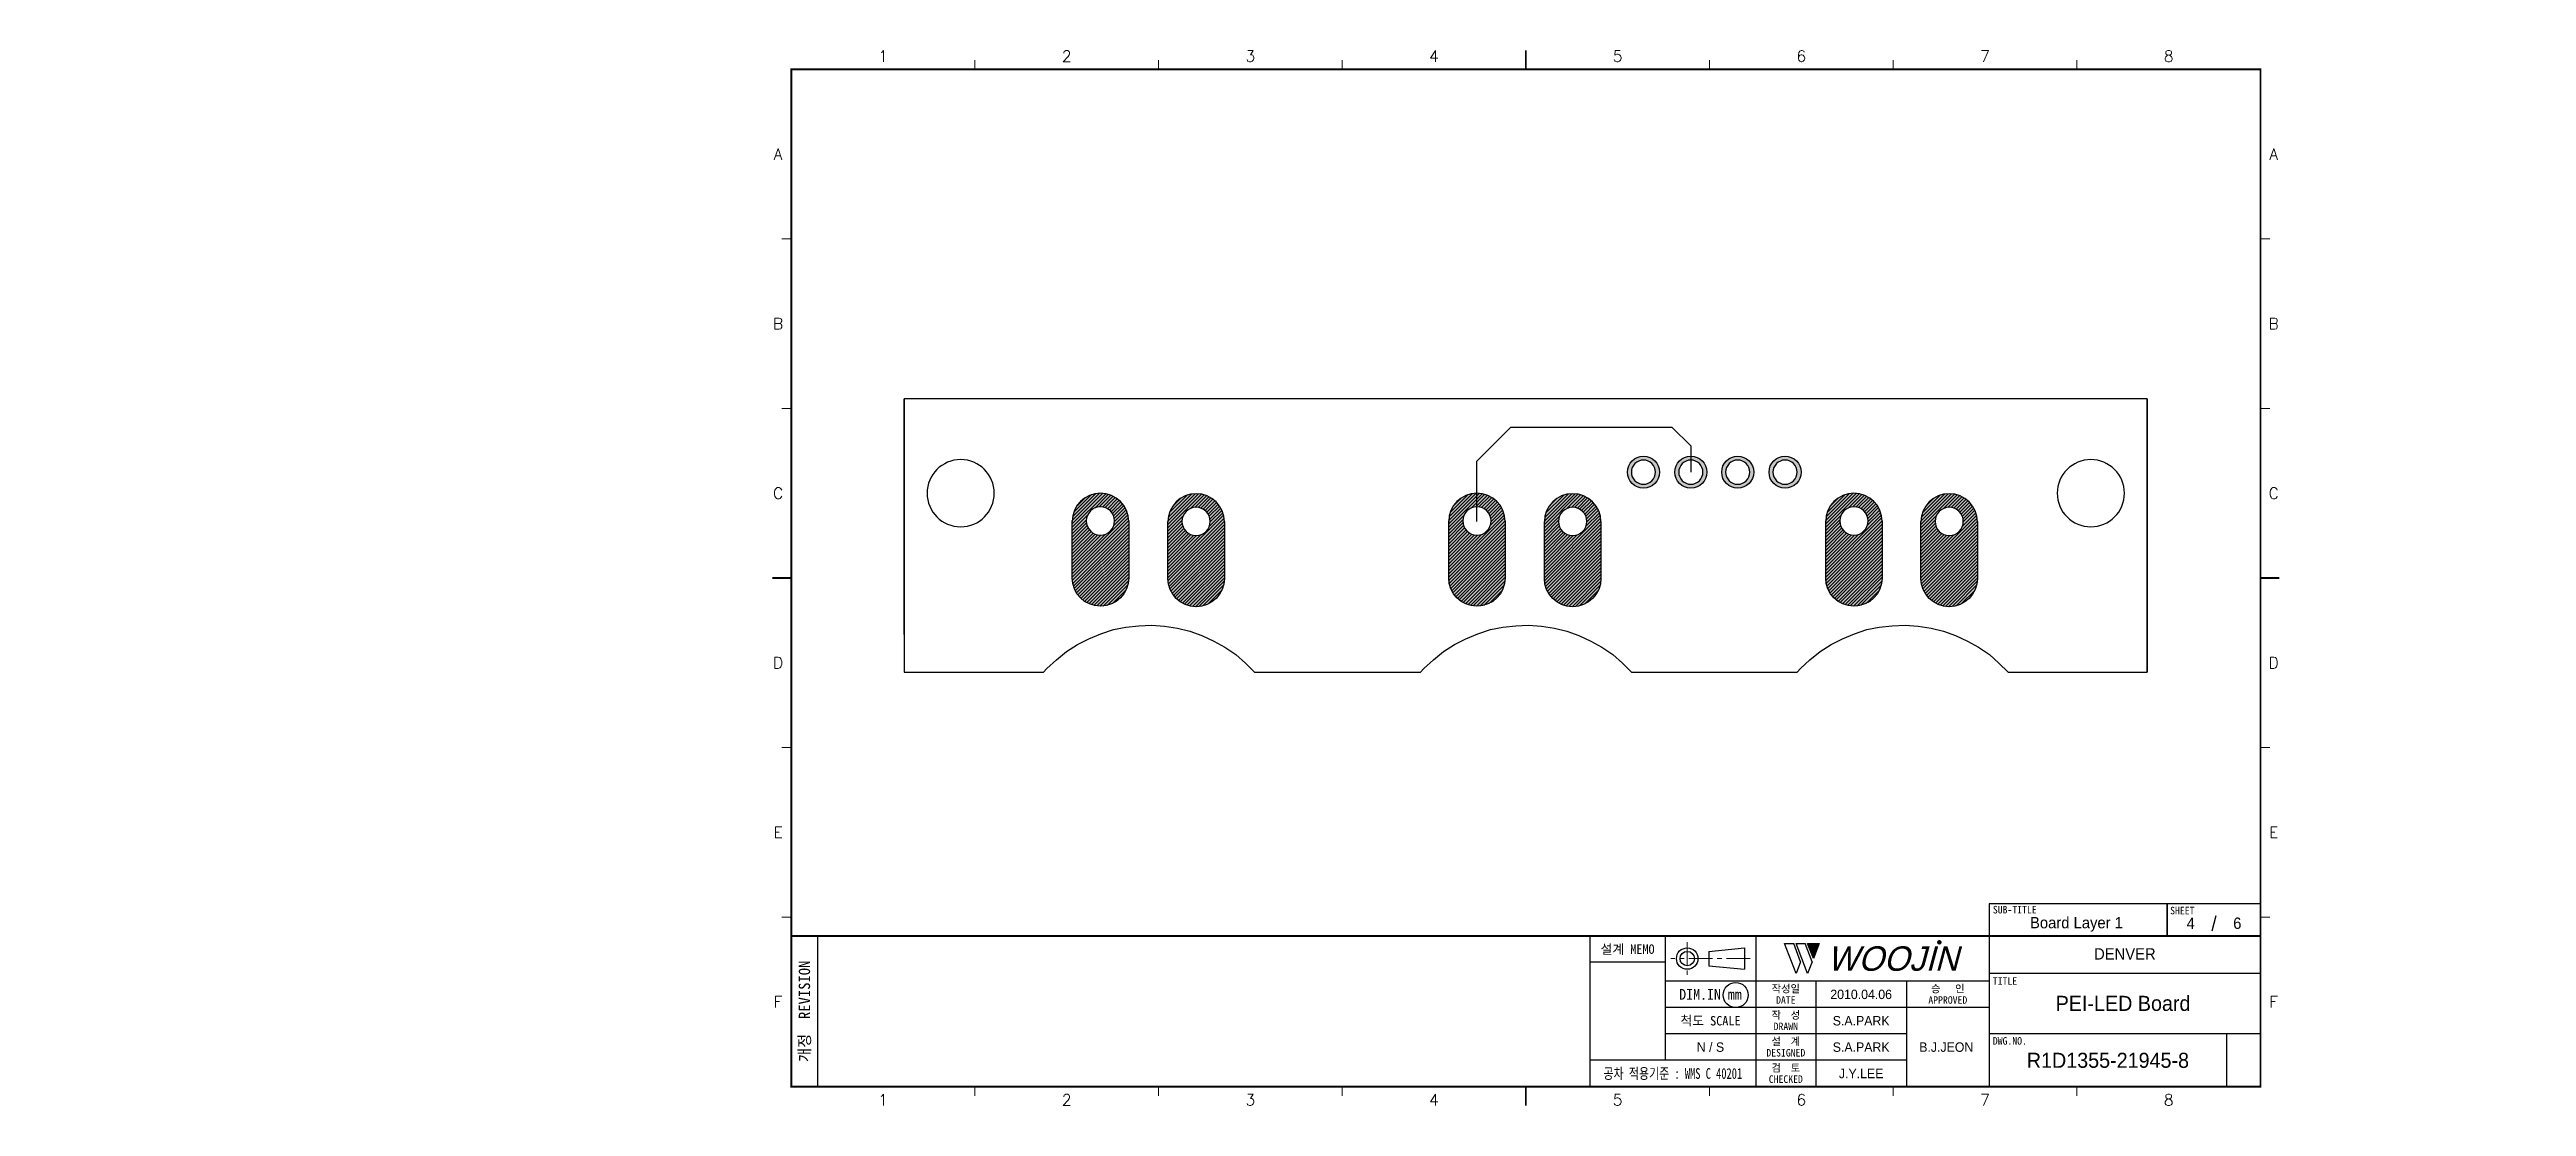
# Model space of a CAD drawing. Extents: x 295 to 953, y 10 to 290.
import ezdxf
from ezdxf.enums import TextEntityAlignment as Align

# ---------------------------------------------------------------- set-up
doc = ezdxf.new("R2010")
doc.units = 0
doc.header["$LTSCALE"] = 5
doc.header["$MEASUREMENT"] = 0
doc.linetypes.add('CENTER', pattern=[2, 1.25, -0.25, 0.25, -0.25])
doc.layers.get('0').update_dxf_attribs({"linetype": 'CONTINUOUS', "lineweight": 25})
for name, color, linetype, lineweight in [('2', 2, 'CENTER', 13), ('4', 4, 'CONTINUOUS', 18), ('6', 6, 'CONTINUOUS', 13)]:
    doc.layers.add(name, color=color, linetype=linetype, lineweight=lineweight)
for name, color, linetype in [('CP', 6, 'CONTINUOUS'), ('D2', 1, 'CONTINUOUS'), ('SHEET', 3, 'CONTINUOUS'), ('문자', 4, 'CONTINUOUS'), ('테두리', 3, 'CONTINUOUS')]:
    doc.layers.add(name, color=color, linetype=linetype)
doc.styles.add('MARK', font='ARLRDBD.TTF')
doc.styles.get("Standard").update_dxf_attribs({"font": 'simplex.shx'})
doc.styles.add('굴림', font='')
doc.styles.add('굴림체', font='')
doc.styles.get('굴림').set_extended_font_data('Gulim')
doc.styles.get('굴림체').set_extended_font_data('GulimChe')

# ---------------------------------------------------------------- blocks, each defined once
blk = doc.blocks.new('B')
at = {"layer": '문자'}
blk.add_hatch(color=256, dxfattribs=at).paths.add_polyline_path([(13.79, 10), (15.31, 6), (16.84, 10)])
at = {"color": 4, "const_width": 0.6}
blk.add_lwpolyline([(48.46, 10.32, 1), (49.06, 10.32, 1)], format="xyb", close=True, dxfattribs=at)
at = {"layer": '문자'}
for p, q in [((10.73, 2), (7.68, 10)), ((7.68, 10), (10.09, 10)), ((11.94, 5.16), (10.09, 10)), ((10.73, 10), (13.15, 10)), ((13.79, 2), (10.73, 10)), ((14.99, 5.16), (13.15, 10)), ((13.79, 10), (16.84, 10)), ((15.31, 6), (13.79, 10)), ((16.84, 10), (15.31, 6)), ((11.94, 5.16), (10.73, 2)), ((14.99, 5.16), (13.79, 2))]:
    blk.add_line(p, q, dxfattribs=at)
at = {"layer": '문자', "style": 'MARK', "oblique": 15}
blk.add_text('WOOJIN', height=6.5, dxfattribs=at).set_placement((36.4, 6), align=Align.MIDDLE_CENTER)
blk = doc.blocks.new('C')
blk.add_line((15, 285), (15, 285))
at = {"layer": '2'}
for p, q in [((252.83, 53.35), (252.83, 44.65)), ((269.53, 49), (248.48, 49))]:
    blk.add_line(p, q, dxfattribs=at)
at = {"layer": 'SHEET'}
for p, q in [((393.14, 60.3), (392.07, 56.28)), ((22, 55), (22, 15)), ((227, 55), (227, 15)), ((247, 55), (247, 22)), ((271, 55), (271, 15)), ((271, 55), (271, 15)), ((333, 55), (333, 15)), ((247, 48), (227, 48)), ((333, 43), (247, 43)), ((287, 43), (287, 15)), ((311, 43), (311, 15)), ((405, 45), (333, 45)), ((333, 36), (247, 36)), ((311, 29), (247, 29)), ((405, 29), (333, 29)), ((396, 29), (396, 15)), ((311, 22), (227, 22))]:
    blk.add_line(p, q, dxfattribs=at)
at = {"layer": 'SHEET', "color": 4}
for p, q in [((258.53, 50.9), (268.03, 51.85)), ((258.53, 50.9), (258.53, 47.1)), ((258.53, 47.1), (268.03, 46.15)), ((268.03, 51.85), (268.03, 46.15))]:
    blk.add_line(p, q, dxfattribs=at)
at = {"layer": 'SHEET'}
for points in [[(333, 55), (380.19, 55), (380.19, 63.49), (333, 63.49)], [(380.19, 55), (405, 55), (405, 63.49), (380.19, 63.49)]]:
    blk.add_lwpolyline(points, close=True, dxfattribs=at)
at = {"layer": 'SHEET', "color": 4}
for radius in [2.85, 1.9]:
    blk.add_circle((252.83, 49), radius, dxfattribs=at)
at = {"layer": 'SHEET'}
blk.add_circle((265.7, 39.32), 3.32, dxfattribs=at)
at = {"layer": '테두리'}
blk.add_line((405, 285), (405, 15), dxfattribs=at)
for points, const_width in [([(210, 290), (210, 285)], 0.5), ([(15, 285), (15, 15), (405, 15), (405, 285), (15, 285)], 0.5), ([(63.75, 287.5), (63.75, 285)], 0.3), ([(112.5, 287.5), (112.5, 285)], 0.3), ([(161.25, 287.5), (161.25, 285)], 0.3), ([(258.75, 287.5), (258.75, 285)], 0.3), ([(307.5, 287.5), (307.5, 285)], 0.3), ([(356.25, 287.5), (356.25, 285)], 0.3), ([(12.5, 240), (15, 240)], 0.3), ([(407.5, 240), (405, 240)], 0.3), ([(12.5, 195), (15, 195)], 0.3), ([(407.5, 195), (405, 195)], 0.3), ([(10, 150), (15, 150)], 0.5), ([(410, 150), (405, 150)], 0.5), ([(12.5, 105), (15, 105)], 0.3), ([(407.5, 105), (405, 105)], 0.3), ([(12.5, 60), (15, 60)], 0.3), ([(407.5, 60), (405, 60)], 0.3), ([(15, 55), (405, 55)], 0.5), ([(63.75, 12.5), (63.75, 15)], 0.3), ([(112.5, 12.5), (112.5, 15)], 0.3), ([(161.25, 12.5), (161.25, 15)], 0.3), ([(210, 10), (210, 15)], 0.5), ([(258.75, 12.5), (258.75, 15)], 0.3), ([(307.5, 12.5), (307.5, 15)], 0.3), ([(356.25, 12.5), (356.25, 15)], 0.3)]:
    blk.add_lwpolyline(points, dxfattribs=dict(at, const_width=const_width))
blk.add_blockref('B', (271, 43))
at = {"layer": '문자'}
for s, p in [('1', (39.38, 288.5)), ('2', (88.12, 288.5)), ('3', (136.88, 288.5)), ('4', (185.62, 288.5)), ('5', (234.38, 288.5)), ('6', (283.12, 288.5)), ('7', (331.88, 288.5)), ('8', (380.62, 288.5)), ('A', (11.5, 262.5)), ('A', (408.5, 262.5)), ('B', (11.5, 217.5)), ('B', (408.5, 217.5)), ('C', (11.5, 172.5)), ('C', (408.5, 172.5)), ('D', (11.5, 127.5)), ('D', (408.5, 127.5)), ('E', (11.5, 82.5)), ('E', (408.5, 82.5)), ('F', (11.5, 37.5)), ('F', (408.5, 37.5)), ('1', (39.38, 11.5)), ('2', (88.12, 11.5)), ('3', (136.88, 11.5)), ('4', (185.62, 11.5)), ('5', (234.38, 11.5)), ('6', (283.12, 11.5)), ('7', (331.88, 11.5)), ('8', (380.62, 11.5))]:
    blk.add_text(s, height=3, dxfattribs=at).set_placement(p, align=Align.MIDDLE)
at = {"layer": '문자', "style": '굴림체'}
for s, height, p in [('SUB-TITLE', 2, (339.77, 61.98)), ('SHEET', 2, (384.24, 61.74)), ('설계 MEMO', 2.5, (237, 51.5)), ('DIM.IN mm', 2.85, (259, 39.5)), ('작성일', 2, (279, 41)), ('승   인', 2, (322, 41)), ('척도 SCALE', 2.5, (259, 32.5)), ('작  성', 2, (279, 34)), ('DATE', 2, (279, 38)), ('APPROVED', 2, (322, 38)), ('설  계', 2, (279, 27)), ('DRAWN', 2, (279, 31)), ('DESIGNED', 2, (279, 24)), ('검  토', 2, (279, 20)), ('CHECKED', 2, (279, 17))]:
    blk.add_text(s, height=height, dxfattribs=at).set_placement(p, align=Align.MIDDLE_CENTER)
blk.add_text('개정  REVISION', height=3, rotation=90, dxfattribs=at).set_placement((18.5, 35), align=Align.MIDDLE_CENTER)
for s, p in [('TITLE', (333.95, 42.05)), ('DWG.NO.', (333.95, 26.15))]:
    blk.add_text(s, height=2, dxfattribs=at).set_placement(p)
at = {"layer": '문자', "style": '굴림체', "width": 0.75}
blk.add_text('공차 적용기준 : WMS C 40201', height=2.85, dxfattribs=at).set_placement((249, 18.5), align=Align.MIDDLE_CENTER)

msp = doc.modelspace()

# ---------------------------------------------------------------- hatches: boundary and pattern name
at = {"linetype": 'Continuous'}
h = msp.add_hatch(color=256, dxfattribs=at)
h.dxf.hatch_style = 1
h.paths.add_polyline_path([(722.45, 178.09, 1), (713.94, 178.09, 1)])
h.paths.add_polyline_path([(721.4, 178.09, -1), (714.99, 178.09, -1)], flags=16)
h.paths.add_polyline_path([(691.9, 149.89, 1), (706.9, 149.89), (706.9, 164.88, 1), (691.9, 164.88)])
h.paths.add_polyline_path([(695.65, 165.01, -1), (703.15, 165.01, -1)], flags=16)
h.paths.add_polyline_path([(681.5, 165.01, 0.414214), (674, 172.51), (674, 168.88, -0.414214), (677.75, 165.13, -1), (670.25, 165.13, -0.414214), (674, 168.88), (674, 172.51, 0.414214), (666.5, 165.01), (666.5, 150.02, 1), (681.5, 150.02)])
h.paths.add_polyline_path([(606.95, 149.89), (606.95, 164.88, 1), (591.95, 164.88), (591.95, 149.89, 1)])
h.paths.add_polyline_path([(595.7, 165.01, -1), (603.2, 165.01, -1)], flags=16)
h.paths.add_polyline_path([(566.55, 150.02, 1), (581.55, 150.02), (581.55, 165.01, 1), (566.55, 165.01)])
h.paths.add_polyline_path([(570.3, 165.13, -1), (577.8, 165.13, -1)], flags=16)
h.paths.add_polyline_path([(766.57, 150.02, 1), (781.57, 150.02), (781.57, 165.01, 1), (766.57, 165.01)])
h.paths.add_polyline_path([(770.32, 165.13, -1), (777.82, 165.13, -1)], flags=16)
h.paths.add_polyline_path([(806.85, 164.88, 1), (791.85, 164.88), (791.85, 149.89, 1), (806.85, 149.89)])
h.paths.add_polyline_path([(795.6, 165.01, -1), (803.1, 165.01, -1)], flags=16)
h = msp.add_hatch(color=256, dxfattribs=at)
h.dxf.hatch_style = 1
h.paths.add_polyline_path([(726.51, 178.09, 1), (735.02, 178.09, 0.414214), (730.77, 182.34), (730.77, 181.29, -0.414214), (733.97, 178.09, -1), (727.56, 178.09, -0.414214), (730.77, 181.29), (730.77, 182.34, 0.414214)])
h.paths.add_polyline_path([(738.96, 178.09, 1), (747.47, 178.09, 1)])
h.paths.add_polyline_path([(746.42, 178.09, -1), (740, 178.09, -1)], flags=16)
h.paths.add_polyline_path([(751.53, 178.09, 1), (760.04, 178.09, 1)])
h.paths.add_polyline_path([(758.99, 178.09, -1), (752.58, 178.09, -1)], flags=16)
h = msp.add_hatch(dxfattribs=at)
h.set_pattern_fill('ANSI31', color=256, scale=5)
h.set_pattern_definition([(45, (-1895.21345, -1894.3624), (-0.44194174, 0.44194174), [])])
h.paths.add_polyline_path([(566.55, 150.02, 1), (581.55, 150.02), (581.55, 165.01, 1), (566.55, 165.01)])
h.paths.add_polyline_path([(570.3, 165.13, -1), (577.8, 165.13, -1)], flags=16)
h = msp.add_hatch(dxfattribs=at)
h.set_pattern_fill('ANSI31', color=256, scale=5)
h.set_pattern_definition([(45, (-1869.81345, -1894.4894), (-0.44194174, 0.44194174), [])])
h.paths.add_polyline_path([(591.95, 149.89, 1), (606.95, 149.89), (606.95, 164.88, 1), (591.95, 164.88)])
h.paths.add_polyline_path([(595.7, 165.01, -1), (603.2, 165.01, -1)], flags=16)
h = msp.add_hatch(dxfattribs=at)
h.set_pattern_fill('ANSI31', color=256, scale=5)
h.set_pattern_definition([(45, (-1795.26445, -1894.3624), (-0.44194174, 0.44194174), [])])
h.paths.add_polyline_path([(666.5, 150.02, 1), (681.5, 150.02), (681.5, 165.01, 1), (666.5, 165.01)])
h.paths.add_polyline_path([(670.25, 165.13, -1), (677.75, 165.13, -1)], flags=16)
h = msp.add_hatch(dxfattribs=at)
h.set_pattern_fill('ANSI31', color=256, scale=5)
h.set_pattern_definition([(45, (-1769.86445, -1894.4894), (-0.44194174, 0.44194174), [])])
h.paths.add_polyline_path([(691.9, 149.89, 1), (706.9, 149.89), (706.9, 164.88, 1), (691.9, 164.88)])
h.paths.add_polyline_path([(695.65, 165.01, -1), (703.15, 165.01, -1)], flags=16)
h = msp.add_hatch(dxfattribs=at)
h.set_pattern_fill('ANSI31', color=256, scale=5)
h.set_pattern_definition([(45, (-1695.18845, -1894.3624), (-0.44194174, 0.44194174), [])])
h.paths.add_polyline_path([(766.57, 150.02, 1), (781.57, 150.02), (781.57, 165.01, 1), (766.57, 165.01)])
h.paths.add_polyline_path([(770.32, 165.13, -1), (777.82, 165.13, -1)], flags=16)
h = msp.add_hatch(dxfattribs=at)
h.set_pattern_fill('ANSI31', color=256, scale=5)
h.set_pattern_definition([(45, (-1669.91545, -1894.4894), (-0.44194174, 0.44194174), [])])
h.paths.add_polyline_path([(791.85, 149.89, 1), (806.85, 149.89), (806.85, 164.88, 1), (791.85, 164.88)])
h.paths.add_polyline_path([(795.6, 165.01, -1), (803.1, 165.01, -1)], flags=16)

# ---------------------------------------------------------------- linework, layer by layer
msp.add_line((491.98, 15), (491.98, 15))
msp.add_line((491.98, 15), (491.98, 15))
at = {"color": 7}
for centre in [(718.19, 178.09), (730.77, 178.09), (743.21, 178.09), (755.78, 178.09)]:
    msp.add_circle(centre, 4.25, dxfattribs=at)
for centre, radius, start, end in [((536.96, 172.5), 8.92, 0, 180), ((718.19, 178.09), 3.21, 0, 180), ((718.19, 178.09), 3.21, 180, 0), ((730.77, 178.09), 3.21, 0, 180), ((730.77, 178.09), 3.21, 180, 0), ((743.21, 178.09), 3.21, 0, 180), ((743.21, 178.09), 3.21, 180, 0), ((755.78, 178.09), 3.21, 0, 180), ((755.78, 178.09), 3.21, 180, 0), ((836.94, 172.5), 8.92, 0, 180), ((536.96, 172.5), 8.92, 180, 0), ((836.94, 172.5), 8.92, 180, 0)]:
    msp.add_arc(centre, radius, start, end, dxfattribs=at)
at = {"layer": 'CP', "color": 7}
for p, q in [((674, 181.01), (683.01, 190.02)), ((683.01, 190.02), (725.69, 190.02)), ((725.69, 190.02), (730.77, 185.07)), ((730.77, 185.07), (730.77, 178.09)), ((674, 165.01), (674, 181.01))]:
    msp.add_line(p, q, dxfattribs=at)
at = {"layer": 'D2', "color": 7}
for p, q in [((521.98, 135.03), (521.98, 197.52)), ((521.98, 197.52), (521.98, 125)), ((851.92, 197.52), (521.98, 197.52)), ((851.92, 197.52), (851.92, 135.03)), ((851.92, 125), (851.92, 197.52)), ((521.98, 135.03), (521.98, 125)), ((565.03, 130.46), (567.95, 132.37)), ((567.95, 132.37), (571, 133.89)), ((571, 133.89), (574.17, 135.16)), ((574.17, 135.16), (577.48, 136.3)), ((577.48, 136.3), (580.78, 136.94)), ((580.78, 136.94), (584.21, 137.32)), ((584.21, 137.32), (587.64, 137.45)), ((587.64, 137.45), (591.07, 137.19)), ((591.07, 137.19), (594.49, 136.68)), ((594.49, 136.68), (597.8, 135.92)), ((597.8, 135.92), (600.97, 134.78)), ((600.97, 134.78), (604.15, 133.26)), ((604.15, 133.26), (607.07, 131.6)), ((607.07, 131.6), (609.99, 129.7)), ((665.11, 130.46), (668.03, 132.37)), ((668.03, 132.37), (671.08, 133.89)), ((671.08, 133.89), (674.25, 135.16)), ((674.25, 135.16), (677.55, 136.3)), ((677.55, 136.3), (680.85, 136.94)), ((680.85, 136.94), (684.28, 137.32)), ((684.28, 137.32), (687.71, 137.45)), ((687.71, 137.45), (691.14, 137.19)), ((691.14, 137.19), (694.57, 136.68)), ((694.57, 136.68), (697.87, 135.92)), ((697.87, 135.92), (701.05, 134.78)), ((701.05, 134.78), (704.22, 133.26)), ((704.22, 133.26), (707.14, 131.6)), ((707.14, 131.6), (710.06, 129.7)), ((765.06, 130.46), (767.98, 132.37)), ((767.98, 132.37), (771.02, 133.89)), ((771.02, 133.89), (774.2, 135.16)), ((774.2, 135.16), (777.5, 136.3)), ((777.5, 136.3), (780.8, 136.94)), ((780.8, 136.94), (784.23, 137.32)), ((784.23, 137.32), (787.66, 137.45)), ((787.66, 137.45), (791.09, 137.19)), ((791.09, 137.19), (794.52, 136.68)), ((794.52, 136.68), (797.82, 135.92)), ((797.82, 135.92), (801, 134.78)), ((801, 134.78), (804.17, 133.26)), ((804.17, 133.26), (807.09, 131.6)), ((807.09, 131.6), (810.01, 129.7)), ((851.92, 135.03), (851.92, 125)), ((521.98, 125), (558.93, 125)), ((558.93, 125), (559.82, 126.02)), ((559.82, 126.02), (562.36, 128.3)), ((562.36, 128.3), (565.03, 130.46)), ((609.99, 129.7), (612.53, 127.41)), ((614.94, 125), (612.53, 127.41)), ((614.94, 125), (659.01, 125)), ((659.01, 125), (659.9, 126.02)), ((659.9, 126.02), (662.44, 128.3)), ((662.44, 128.3), (665.11, 130.46)), ((710.06, 129.7), (712.6, 127.41)), ((715.02, 125), (712.6, 127.41)), ((715.02, 125), (758.96, 125)), ((758.96, 125), (759.85, 126.02)), ((759.85, 126.02), (762.39, 128.3)), ((762.39, 128.3), (765.06, 130.46)), ((810.01, 129.7), (812.55, 127.41)), ((814.97, 125), (812.55, 127.41)), ((814.97, 125), (851.92, 125))]:
    msp.add_line(p, q, dxfattribs=at)
for points in [[(581.55, 165.13), (581.55, 150.02, -1), (566.55, 150.02), (566.55, 165.13)], [(606.95, 165.01), (606.95, 149.89, -1), (591.95, 149.89), (591.95, 165.01)], [(681.5, 165.13), (681.5, 150.02, -1), (666.5, 150.02), (666.5, 165.13)], [(706.9, 165.01), (706.9, 149.89, -1), (691.9, 149.89), (691.9, 165.01)], [(781.57, 165.13), (781.57, 150.02, -1), (766.57, 150.02), (766.57, 165.13)], [(806.85, 165.01), (806.85, 149.89, -1), (791.85, 149.89), (791.85, 165.01)]]:
    msp.add_lwpolyline(points, format="xyb", dxfattribs=at)
for points in [[(577.8, 165.13, 1), (570.3, 165.13, 1)], [(603.2, 165.01, 1), (595.7, 165.01, 1)], [(677.75, 165.13, 1), (670.25, 165.13, 1)], [(703.15, 165.01, 1), (695.65, 165.01, 1)], [(777.82, 165.13, 1), (770.32, 165.13, 1)], [(803.1, 165.01, 1), (795.6, 165.01, 1)]]:
    msp.add_lwpolyline(points, format="xyb", close=True, dxfattribs=at)
for centre in [(574.05, 165.01), (599.45, 164.88), (674, 165.01), (699.4, 164.88), (774.07, 165.01), (799.35, 164.88)]:
    msp.add_arc(centre, 7.5, 0, 180, dxfattribs=at)

# ---------------------------------------------------------------- block references
msp.add_blockref('C', (476.98, 0))

# ---------------------------------------------------------------- texts
at = {"color": 4, "style": '굴림'}
for s, p in [('2010.04.06', (775.98, 39.5)), ('S.A.PARK', (775.98, 32.5)), ('S.A.PARK', (775.98, 25.5)), ('B.J.JEON', (798.57, 25.5)), ('J.Y.LEE', (775.98, 18.5))]:
    msp.add_text(s, height=2.5, dxfattribs=at).set_placement(p, align=Align.MIDDLE_CENTER)
at = {"layer": '4', "style": '굴림'}
for s, p in [('Board Layer 1', (833.13, 58.53)), ('4', (863.44, 58.33)), ('6', (875.83, 58.38)), ('DENVER', (845.98, 50.24))]:
    msp.add_text(s, height=3, dxfattribs=at).set_placement(p, align=Align.MIDDLE_CENTER)
at = {"layer": '6', "char_height": 3.5278, "width": 39.2183, "attachment_point": 4}
for insert in [(295.11, 181.28), (295.11, 173.63)]:
    msp.add_mtext('{\\f굴림|b0|i0|c129;\\C7;', dxfattribs=dict(at, insert=insert))
at = {"layer": '6', "color": 4, "char_height": 3, "attachment_point": 4, "style": '굴림체'}
for insert, width in [((905.28, 137.42), 36.962), ((952.58, 106.26), 52.2944), ((952.58, 102.14), 52.2944), ((573.67, 73.54), 36.962)]:
    msp.add_mtext('{\\f굴림|b0|i0|c129;\\C7;', dxfattribs=dict(at, insert=insert, width=width))
at = {"layer": '문자', "style": '굴림'}
for s, height, p in [('PEI-LED Board', 4, (845.5, 37.11)), ('N / S', 2.5, (735.98, 25.5)), ('R1D1355-21945-8', 4, (841.48, 22))]:
    msp.add_text(s, height=height, dxfattribs=at).set_placement(p, align=Align.MIDDLE_CENTER)

doc.saveas('drawing.dxf')
